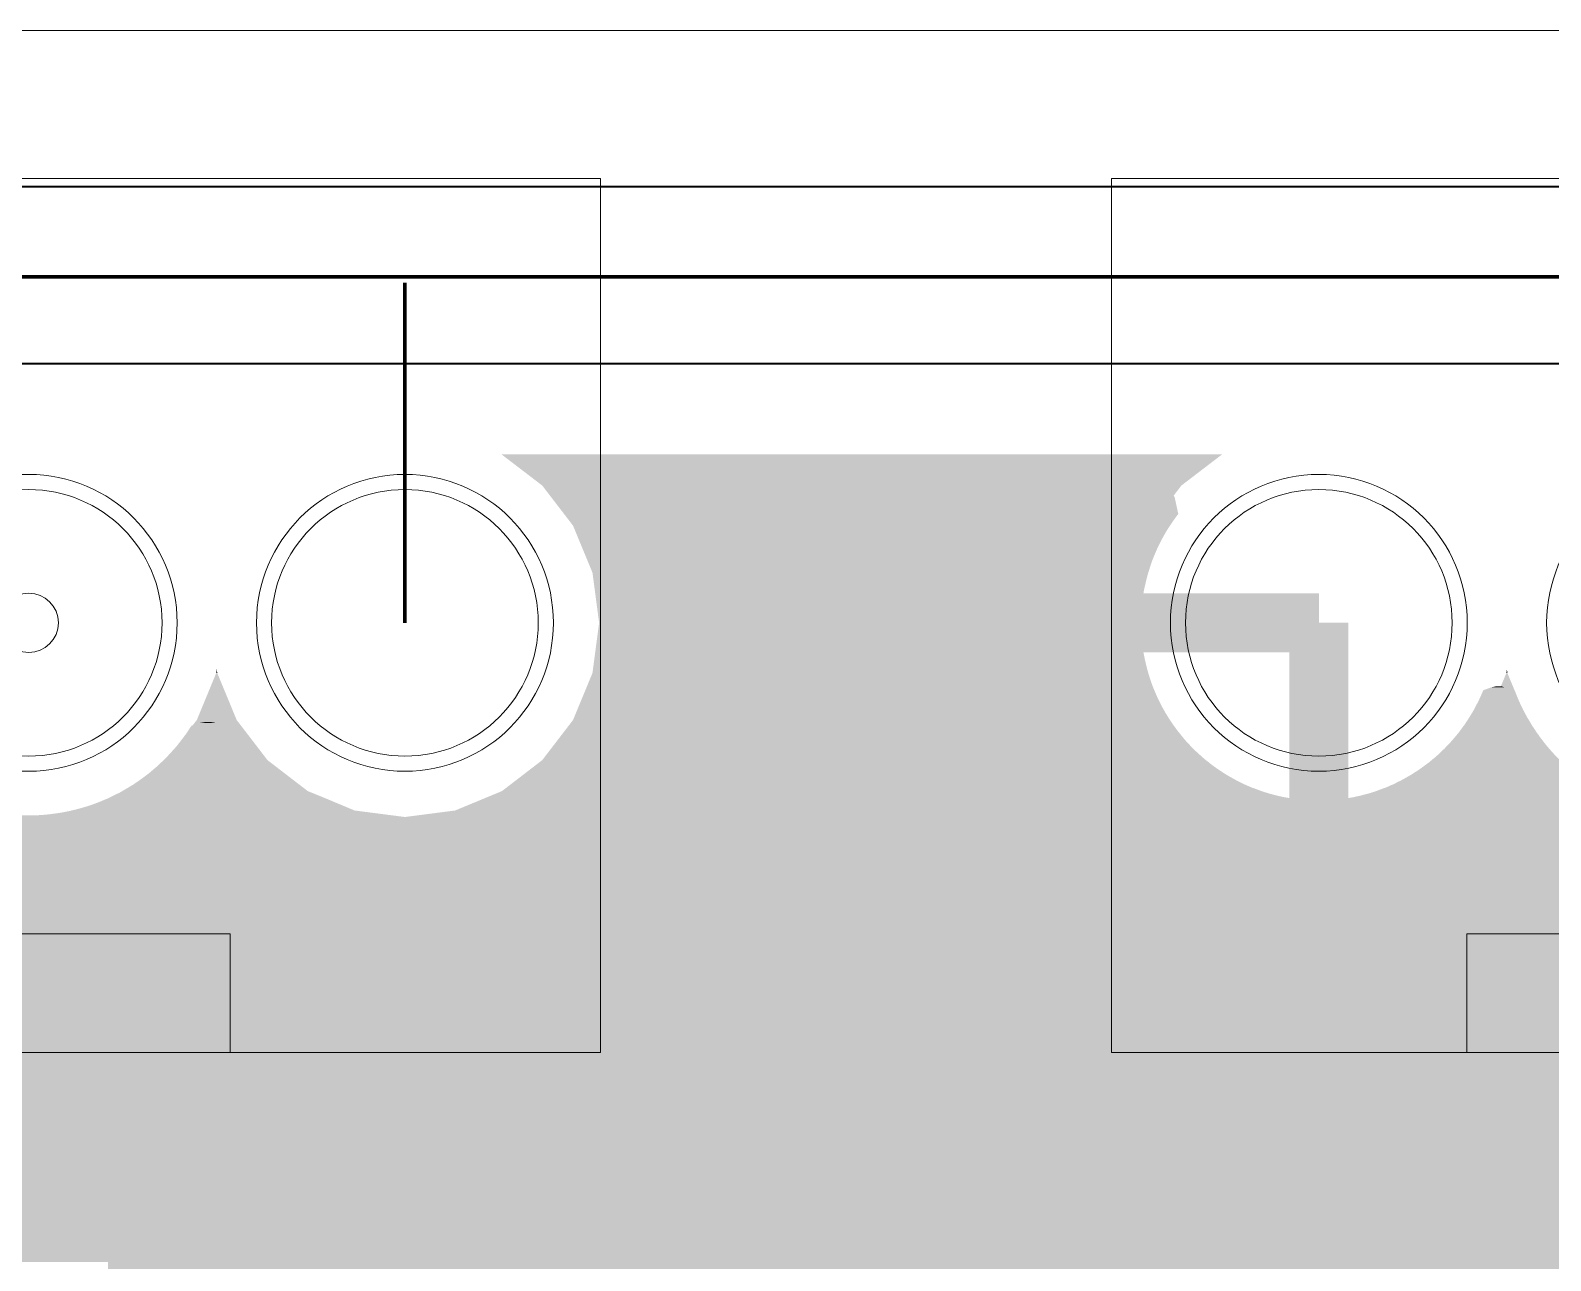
# Model space of a CAD drawing. Header units: millimetres. Extents: x 0 to 594, y 0 to 420.
# Drawn here: x 250.87 to 261.14, y 271.71 to 280.01 of the extents above; entities that cross this region are included whole.
import ezdxf

# ---------------------------------------------------------------- set-up
doc = ezdxf.new("R2010")
doc.units = ezdxf.units.MM
for name, pattern in [('K5LT32768', [0]), ('K5LT32771', [0]), ('K5LT32772', [0]), ('K5LT32773', [0]), ('K5LT32775', [0]), ('K5LT32780', [0]), ('K5LT32787', [0])]:
    doc.linetypes.add(name, pattern=pattern)

# ---------------------------------------------------------------- blocks, each defined once
blk = doc.blocks.new('U224')
at = {"color": 7, "linetype": 'K5LT32768', "lineweight": 18}
blk.add_circle((250.862, 276.015), 0.2, dxfattribs=at)
blk = doc.blocks.new('U270')
at = {"color": 7, "linetype": 'K5LT32768', "lineweight": 18}
blk.add_circle((259.572, 276.015), 0.9, dxfattribs=at)
blk = doc.blocks.new('U272')
at = {"color": 7, "linetype": 'K5LT32768', "lineweight": 18}
blk.add_circle((253.402, 276.015), 0.9, dxfattribs=at)
blk = doc.blocks.new('U274')
at = {"color": 7, "linetype": 'K5LT32768', "lineweight": 18}
blk.add_circle((250.862, 276.015), 0.9, dxfattribs=at)
blk = doc.blocks.new('U394')
at = {"color": 1, "linetype": 'K5LT32771', "lineweight": 18, "true_color": 0xff0000}
blk.add_circle((262.112, 276.015), 1.002, dxfattribs=at)
blk = doc.blocks.new('U395')
at = {"color": 1, "linetype": 'K5LT32771', "lineweight": 18, "true_color": 0xff0000}
blk.add_circle((259.572, 276.015), 1.002, dxfattribs=at)
blk = doc.blocks.new('U397')
at = {"color": 1, "linetype": 'K5LT32771', "lineweight": 18, "true_color": 0xff0000}
blk.add_circle((253.402, 276.015), 1.002, dxfattribs=at)
blk = doc.blocks.new('U399')
at = {"color": 1, "linetype": 'K5LT32771', "lineweight": 18, "true_color": 0xff0000}
blk.add_circle((250.862, 276.015), 1.002, dxfattribs=at)
blk = doc.blocks.new('U973')
at = {"color": 3, "linetype": 'K5LT32773', "lineweight": 18, "true_color": 0x00ff00}
blk.add_circle((259.572, 276.015), 0.9, dxfattribs=at)
blk = doc.blocks.new('U975')
at = {"color": 3, "linetype": 'K5LT32773', "lineweight": 18, "true_color": 0x00ff00}
blk.add_circle((253.402, 276.015), 0.9, dxfattribs=at)
blk = doc.blocks.new('U977')
at = {"color": 3, "linetype": 'K5LT32773', "lineweight": 18, "true_color": 0x00ff00}
blk.add_circle((250.862, 276.015), 0.9, dxfattribs=at)
blk = doc.blocks.new('U1367')
at = {"color": 1, "linetype": 'K5LT32771', "lineweight": 18, "true_color": 0xff0000}
blk.add_circle((262.112, 276.015), 1.002, dxfattribs=at)
blk = doc.blocks.new('U1368')
at = {"color": 1, "linetype": 'K5LT32771', "lineweight": 18, "true_color": 0xff0000}
blk.add_circle((259.572, 276.015), 1.002, dxfattribs=at)
blk = doc.blocks.new('U1370')
at = {"color": 1, "linetype": 'K5LT32771', "lineweight": 18, "true_color": 0xff0000}
blk.add_circle((253.402, 276.015), 1.002, dxfattribs=at)
blk = doc.blocks.new('U1372')
at = {"color": 1, "linetype": 'K5LT32771', "lineweight": 18, "true_color": 0xff0000}
blk.add_circle((250.862, 276.015), 1.002, dxfattribs=at)

msp = doc.modelspace()

# ---------------------------------------------------------------- hatches: boundary and pattern name
at = {"true_color": 0x00ff00}
for points in [[(254.057, 277.15), (254.051, 277.153), (258.922, 277.153), (258.916, 277.15)], [(254.051, 277.153), (254.051, 277.153), (258.922, 277.153)], [(254.329, 276.942), (254.057, 277.15), (258.916, 277.15), (258.644, 276.942)], [(254.057, 277.15), (254.057, 277.15), (258.916, 277.15), (258.916, 277.15)], [(254.537, 276.671), (254.329, 276.942), (258.644, 276.942), (258.436, 276.671)], [(254.329, 276.942), (254.329, 276.942), (258.644, 276.942), (258.644, 276.942)], [(254.668, 276.354), (254.537, 276.671), (258.436, 276.671), (258.305, 276.354)], [(254.713, 276.015), (254.668, 276.354), (258.305, 276.354), (258.26, 276.015)], [(254.668, 276.354), (254.668, 276.354), (258.305, 276.354), (258.305, 276.354)], [(254.668, 275.676), (254.713, 276.015), (258.26, 276.015), (258.305, 275.676)], [(254.713, 276.015), (254.713, 276.015), (258.26, 276.015), (258.26, 276.015)], [(251.997, 275.359), (252.128, 275.676), (252.135, 275.676), (252.266, 275.359)], [(252.128, 275.676), (252.132, 275.702), (252.135, 275.676)], [(252.128, 275.676), (252.128, 275.676), (252.135, 275.676), (252.135, 275.676)], [(254.537, 275.359), (254.668, 275.676), (258.305, 275.676), (258.436, 275.359)], [(254.668, 275.676), (254.668, 275.676), (258.305, 275.676), (258.305, 275.676)], [(260.707, 275.359), (260.838, 275.676), (260.845, 275.676), (260.976, 275.359)], [(260.838, 275.676), (260.842, 275.702), (260.845, 275.676)], [(260.838, 275.676), (260.838, 275.676), (260.845, 275.676), (260.845, 275.676)], [(251.789, 275.088), (251.997, 275.359), (252.266, 275.359), (252.474, 275.088)], [(254.329, 275.088), (254.537, 275.359), (258.436, 275.359), (258.644, 275.088)], [(260.499, 275.088), (260.707, 275.359), (260.976, 275.359), (261.184, 275.088)], [(251.517, 274.879), (251.789, 275.088), (252.474, 275.088), (252.746, 274.879)], [(251.789, 275.088), (251.789, 275.088), (252.474, 275.088), (252.474, 275.088)], [(254.057, 274.879), (254.329, 275.088), (258.644, 275.088), (258.916, 274.879)], [(254.329, 275.088), (254.329, 275.088), (258.644, 275.088), (258.644, 275.088)], [(260.357, 274.979), (260.499, 275.088), (261.184, 275.088), (261.326, 274.979)], [(260.499, 275.088), (260.499, 275.088), (261.184, 275.088), (261.184, 275.088)], [(260.227, 274.879), (260.357, 274.979), (261.326, 274.979), (261.326, 274.879)], [(251.397, 274.83), (251.517, 274.879), (252.746, 274.879), (252.866, 274.83)], [(251.517, 274.879), (251.517, 274.879), (252.746, 274.879), (252.746, 274.879)], [(253.741, 274.748), (254.057, 274.879), (258.916, 274.879), (259.232, 274.748)], [(254.057, 274.879), (254.057, 274.879), (258.916, 274.879), (258.916, 274.879)], [(259.911, 274.748), (260.227, 274.879), (261.326, 274.879), (261.326, 274.748)], [(251.397, 274.748), (251.397, 274.83), (252.866, 274.83), (253.062, 274.748)], [(251.397, 274.704), (251.397, 274.748), (253.062, 274.748), (253.402, 274.704)], [(253.402, 274.704), (253.741, 274.748), (259.232, 274.748), (259.572, 274.704)], [(253.741, 274.748), (253.741, 274.748), (259.232, 274.748), (259.232, 274.748)], [(259.572, 274.704), (259.911, 274.748), (261.326, 274.748), (261.326, 274.704)], [(251.397, 271.565), (251.397, 274.704), (261.326, 274.704), (261.326, 271.565)]]:
    msp.add_hatch(color=3, dxfattribs=at).paths.add_polyline_path(points)
for points in [[(254.802, 276.88), (254.802, 276.95), (258.53, 276.95), (258.59, 276.88)], [(254.802, 276.95), (254.802, 276.95), (258.53, 276.95)], [(254.802, 276.861), (254.802, 276.88), (258.59, 276.88), (258.599, 276.861)], [(254.802, 276.75), (254.802, 276.861), (258.599, 276.861), (258.623, 276.75)], [(254.802, 276.725), (254.802, 276.75), (258.623, 276.75), (258.604, 276.725)], [(254.802, 276.75), (254.802, 276.75), (258.623, 276.75), (258.623, 276.75)], [(254.802, 276.701), (254.802, 276.725), (258.604, 276.725), (258.587, 276.701)], [(254.802, 276.675), (254.802, 276.701), (258.587, 276.701), (258.57, 276.675)], [(254.802, 276.65), (254.802, 276.675), (258.57, 276.675), (258.553, 276.65)], [(254.802, 276.624), (254.802, 276.65), (258.553, 276.65), (258.537, 276.624)], [(254.802, 276.597), (254.802, 276.624), (258.537, 276.624), (258.522, 276.597)], [(254.802, 276.571), (254.802, 276.597), (258.522, 276.597), (258.508, 276.571)], [(254.802, 276.543), (254.802, 276.571), (258.508, 276.571), (258.494, 276.543)], [(254.802, 276.516), (254.802, 276.543), (258.494, 276.543), (258.481, 276.516)], [(254.802, 276.488), (254.802, 276.516), (258.481, 276.516), (258.469, 276.488)], [(254.802, 276.46), (254.802, 276.488), (258.469, 276.488), (258.457, 276.46)], [(254.802, 276.432), (254.802, 276.46), (258.457, 276.46), (258.446, 276.432)], [(254.802, 276.403), (254.802, 276.432), (258.446, 276.432), (258.436, 276.403)], [(254.802, 276.374), (254.802, 276.403), (258.436, 276.403), (258.427, 276.374)], [(254.802, 276.345), (254.802, 276.374), (258.427, 276.374), (258.418, 276.345)], [(254.802, 276.316), (254.802, 276.345), (258.418, 276.345), (258.41, 276.316)], [(254.802, 276.286), (254.802, 276.316), (258.41, 276.316), (258.403, 276.286)], [(254.802, 276.257), (254.802, 276.286), (258.403, 276.286), (258.396, 276.257)], [(254.802, 276.227), (254.802, 276.257), (258.396, 276.257), (258.39, 276.227)], [(254.802, 276.215), (254.802, 276.227), (258.39, 276.227), (258.388, 276.215)], [(254.802, 276.015), (254.802, 276.215), (259.572, 276.215), (259.572, 276.015)], [(254.802, 276.215), (254.802, 276.215), (258.388, 276.215), (259.572, 276.215)], [(254.8, 275.95), (254.801, 275.983), (259.772, 275.983), (259.772, 275.95)], [(254.801, 275.983), (254.802, 276.015), (259.772, 276.015), (259.772, 275.983)], [(254.802, 276.015), (254.802, 276.015), (259.572, 276.015), (259.772, 276.015)], [(254.792, 275.854), (254.796, 275.886), (259.772, 275.886), (259.772, 275.854)], [(254.796, 275.886), (254.798, 275.918), (259.772, 275.918), (259.772, 275.886)], [(254.798, 275.918), (254.8, 275.95), (259.772, 275.95), (259.772, 275.918)], [(254.778, 275.758), (254.781, 275.773), (258.396, 275.773), (258.4, 275.758)], [(254.781, 275.773), (254.783, 275.79), (258.393, 275.79), (258.396, 275.773)], [(254.783, 275.79), (254.786, 275.803), (258.39, 275.803), (258.393, 275.79)], [(254.786, 275.803), (254.787, 275.815), (258.388, 275.815), (258.39, 275.803)], [(254.787, 275.815), (254.788, 275.822), (259.772, 275.822), (259.772, 275.815)], [(254.788, 275.822), (254.792, 275.854), (259.772, 275.854), (259.772, 275.822)], [(259.372, 274.832), (259.372, 275.815), (259.772, 275.815), (259.772, 274.832)], [(254.757, 275.663), (254.762, 275.685), (258.418, 275.685), (258.424, 275.663)], [(254.762, 275.685), (254.765, 275.694), (258.415, 275.694), (258.418, 275.685)], [(254.765, 275.694), (254.769, 275.714), (258.41, 275.714), (258.415, 275.694)], [(254.769, 275.714), (254.772, 275.726), (258.407, 275.726), (258.41, 275.714)], [(254.772, 275.726), (254.775, 275.744), (258.403, 275.744), (258.407, 275.726)], [(254.775, 275.744), (254.778, 275.758), (258.4, 275.758), (258.403, 275.744)], [(254.719, 275.542), (254.729, 275.57), (258.457, 275.57), (258.469, 275.542)], [(254.729, 275.57), (254.738, 275.598), (258.446, 275.598), (258.457, 275.57)], [(254.729, 275.57), (254.729, 275.57), (258.457, 275.57), (258.457, 275.57)], [(254.738, 275.598), (254.739, 275.601), (258.445, 275.601), (258.446, 275.598)], [(254.739, 275.601), (254.747, 275.627), (258.436, 275.627), (258.445, 275.601)], [(254.747, 275.627), (254.748, 275.632), (258.434, 275.632), (258.436, 275.627)], [(254.748, 275.632), (254.755, 275.656), (258.427, 275.656), (258.434, 275.632)], [(254.755, 275.656), (254.757, 275.663), (258.424, 275.663), (258.427, 275.656)], [(260.682, 275.56), (260.737, 275.58), (260.825, 275.58), (260.885, 275.56)], [(260.737, 275.58), (260.769, 275.586), (260.805, 275.586), (260.825, 275.58)], [(260.769, 275.586), (260.772, 275.586), (260.804, 275.586), (260.805, 275.586)], [(260.772, 275.586), (260.793, 275.587), (260.804, 275.586)], [(254.687, 275.459), (254.695, 275.479), (258.498, 275.479), (258.508, 275.459)], [(254.695, 275.479), (254.698, 275.486), (258.494, 275.486), (258.498, 275.479)], [(254.698, 275.486), (254.707, 275.509), (258.483, 275.509), (258.494, 275.486)], [(254.707, 275.509), (254.709, 275.514), (258.481, 275.514), (258.483, 275.509)], [(254.709, 275.514), (254.719, 275.539), (258.47, 275.539), (258.481, 275.514)], [(254.719, 275.539), (254.719, 275.542), (258.469, 275.542), (258.47, 275.539)], [(260.635, 275.459), (260.649, 275.486), (260.924, 275.486), (260.936, 275.459)], [(260.649, 275.486), (260.65, 275.488), (260.923, 275.488), (260.924, 275.486)], [(260.65, 275.488), (260.662, 275.514), (260.912, 275.514), (260.923, 275.488)], [(260.662, 275.514), (260.664, 275.517), (260.911, 275.517), (260.912, 275.514)], [(260.664, 275.517), (260.674, 275.542), (260.901, 275.542), (260.911, 275.517)], [(260.674, 275.542), (260.677, 275.547), (260.899, 275.547), (260.901, 275.542)], [(260.677, 275.547), (260.681, 275.557), (260.895, 275.557), (260.899, 275.547)], [(260.681, 275.557), (260.682, 275.56), (260.885, 275.56), (260.895, 275.557)], [(254.636, 275.355), (254.64, 275.362), (258.565, 275.362), (258.57, 275.355)], [(254.64, 275.362), (254.649, 275.38), (258.553, 275.38), (258.565, 275.362)], [(254.649, 275.38), (254.655, 275.391), (258.547, 275.391), (258.553, 275.38)], [(254.655, 275.391), (254.662, 275.406), (258.537, 275.406), (258.547, 275.391)], [(254.662, 275.406), (254.669, 275.42), (258.53, 275.42), (258.537, 275.406)], [(254.669, 275.42), (254.675, 275.433), (258.522, 275.433), (258.53, 275.42)], [(254.675, 275.433), (254.682, 275.449), (258.513, 275.449), (258.522, 275.433)], [(254.682, 275.449), (254.687, 275.459), (258.508, 275.459), (258.513, 275.449)], [(260.574, 275.355), (260.586, 275.374), (260.98, 275.374), (260.992, 275.355)], [(260.586, 275.374), (260.59, 275.38), (260.977, 275.38), (260.98, 275.374)], [(260.59, 275.38), (260.603, 275.402), (260.965, 275.402), (260.977, 275.38)], [(260.603, 275.402), (260.606, 275.406), (260.963, 275.406), (260.965, 275.402)], [(260.606, 275.406), (260.62, 275.43), (260.95, 275.43), (260.963, 275.406)], [(260.62, 275.43), (260.621, 275.433), (260.949, 275.433), (260.95, 275.43)], [(260.621, 275.433), (260.635, 275.459), (260.936, 275.459), (260.949, 275.433)], [(260.635, 275.459), (260.635, 275.459), (260.936, 275.459), (260.936, 275.459)], [(251.913, 275.251), (251.925, 275.266), (252.219, 275.266), (252.229, 275.251)], [(251.925, 275.266), (251.933, 275.278), (252.211, 275.278), (252.219, 275.266)], [(251.933, 275.278), (251.943, 275.293), (252.202, 275.293), (252.211, 275.278)], [(251.943, 275.293), (251.951, 275.306), (252.195, 275.306), (252.202, 275.293)], [(251.951, 275.306), (251.958, 275.316), (252.189, 275.316), (252.195, 275.306)], [(251.958, 275.316), (251.96, 275.319), (252.181, 275.319), (252.189, 275.316)], [(251.96, 275.32), (251.981, 275.328), (252.164, 275.328), (252.18, 275.32)], [(251.96, 275.319), (251.96, 275.32), (252.18, 275.32), (252.181, 275.319)], [(251.981, 275.328), (252.009, 275.338), (252.125, 275.338), (252.164, 275.328)], [(252.009, 275.338), (252.045, 275.344), (252.104, 275.344), (252.125, 275.338)], [(252.045, 275.344), (252.059, 275.346), (252.104, 275.344)], [(254.578, 275.257), (254.592, 275.278), (258.625, 275.278), (258.642, 275.257)], [(254.592, 275.278), (254.593, 275.28), (258.623, 275.28), (258.625, 275.278)], [(254.593, 275.28), (254.608, 275.305), (258.604, 275.305), (258.623, 275.28)], [(254.608, 275.305), (254.609, 275.306), (258.604, 275.306), (258.604, 275.305)], [(254.609, 275.306), (254.622, 275.329), (258.587, 275.329), (258.604, 275.306)], [(254.622, 275.329), (254.625, 275.334), (258.584, 275.334), (258.587, 275.329)], [(254.625, 275.334), (254.636, 275.355), (258.57, 275.355), (258.584, 275.334)], [(260.502, 275.257), (260.51, 275.266), (261.049, 275.266), (261.056, 275.257)], [(260.51, 275.266), (260.521, 275.28), (261.039, 275.28), (261.049, 275.266)], [(260.521, 275.28), (260.53, 275.293), (261.031, 275.293), (261.039, 275.28)], [(260.53, 275.293), (260.539, 275.305), (261.023, 275.305), (261.031, 275.293)], [(260.539, 275.305), (260.549, 275.319), (261.013, 275.319), (261.023, 275.305)], [(260.549, 275.319), (260.557, 275.329), (261.007, 275.329), (261.013, 275.319)], [(260.557, 275.329), (260.568, 275.347), (260.997, 275.347), (261.007, 275.329)], [(260.568, 275.347), (260.574, 275.355), (260.992, 275.355), (260.997, 275.347)], [(251.828, 275.146), (251.846, 275.166), (252.289, 275.166), (252.304, 275.146)], [(251.846, 275.166), (251.851, 275.171), (252.284, 275.171), (252.289, 275.166)], [(251.851, 275.171), (251.867, 275.19), (252.27, 275.19), (252.284, 275.171)], [(251.867, 275.19), (251.872, 275.197), (252.265, 275.197), (252.27, 275.19)], [(251.872, 275.197), (251.887, 275.215), (252.253, 275.215), (252.265, 275.197)], [(251.887, 275.215), (251.893, 275.224), (252.247, 275.224), (252.253, 275.215)], [(251.893, 275.224), (251.906, 275.24), (252.235, 275.24), (252.247, 275.224)], [(251.906, 275.24), (251.913, 275.251), (252.229, 275.251), (252.235, 275.24)], [(254.499, 275.146), (254.515, 275.166), (258.723, 275.166), (258.744, 275.146)], [(254.515, 275.166), (254.519, 275.171), (258.718, 275.171), (258.723, 275.166)], [(254.519, 275.171), (254.531, 275.188), (258.702, 275.188), (258.718, 275.171)], [(254.531, 275.188), (254.538, 275.197), (258.693, 275.197), (258.702, 275.188)], [(254.538, 275.197), (254.547, 275.21), (258.681, 275.21), (258.693, 275.197)], [(254.547, 275.21), (254.557, 275.224), (258.669, 275.224), (258.681, 275.21)], [(254.557, 275.224), (254.563, 275.233), (258.661, 275.233), (258.669, 275.224)], [(254.563, 275.233), (254.575, 275.251), (258.647, 275.251), (258.661, 275.233)], [(254.575, 275.251), (254.578, 275.257), (258.642, 275.257), (258.647, 275.251)], [(260.398, 275.145), (260.42, 275.166), (261.127, 275.166), (261.145, 275.145)], [(260.42, 275.166), (260.441, 275.188), (261.108, 275.188), (261.127, 275.166)], [(260.42, 275.166), (260.42, 275.166), (261.127, 275.166), (261.127, 275.166)], [(260.441, 275.188), (260.443, 275.19), (261.107, 275.19), (261.108, 275.188)], [(260.443, 275.19), (260.462, 275.21), (261.09, 275.21), (261.107, 275.19)], [(260.462, 275.21), (260.466, 275.215), (261.087, 275.215), (261.09, 275.21)], [(260.466, 275.215), (260.482, 275.233), (261.073, 275.233), (261.087, 275.215)], [(260.482, 275.233), (260.488, 275.24), (261.067, 275.24), (261.073, 275.233)], [(260.488, 275.24), (260.502, 275.257), (261.056, 275.257), (261.067, 275.24)], [(251.735, 275.052), (251.756, 275.072), (252.367, 275.072), (252.386, 275.052)], [(251.756, 275.072), (251.758, 275.073), (252.365, 275.073), (252.367, 275.072)], [(251.758, 275.073), (251.781, 275.096), (252.346, 275.096), (252.365, 275.073)], [(251.781, 275.096), (251.803, 275.118), (252.326, 275.118), (252.345, 275.096)], [(251.781, 275.096), (251.781, 275.096), (252.345, 275.096), (252.346, 275.096)], [(251.803, 275.118), (251.805, 275.121), (252.325, 275.121), (252.326, 275.118)], [(251.805, 275.121), (251.825, 275.142), (252.307, 275.142), (252.325, 275.121)], [(251.825, 275.142), (251.828, 275.146), (252.304, 275.146), (252.307, 275.142)], [(254.414, 275.048), (254.431, 275.066), (258.837, 275.066), (258.861, 275.048)], [(254.431, 275.066), (254.436, 275.072), (258.83, 275.072), (258.837, 275.066)], [(254.436, 275.072), (254.448, 275.085), (258.813, 275.085), (258.83, 275.072)], [(254.448, 275.085), (254.458, 275.096), (258.8, 275.096), (258.813, 275.085)], [(254.458, 275.096), (254.465, 275.104), (258.79, 275.104), (258.8, 275.096)], [(254.465, 275.104), (254.479, 275.121), (258.772, 275.121), (258.79, 275.104)], [(254.479, 275.121), (254.482, 275.124), (258.767, 275.124), (258.772, 275.121)], [(254.482, 275.124), (254.499, 275.145), (258.745, 275.145), (258.767, 275.124)], [(254.499, 275.145), (254.499, 275.146), (258.744, 275.146), (258.745, 275.145)], [(260.287, 275.052), (260.306, 275.066), (261.223, 275.066), (261.239, 275.052)], [(260.306, 275.066), (260.316, 275.073), (261.215, 275.073), (261.223, 275.066)], [(260.316, 275.073), (260.33, 275.085), (261.203, 275.085), (261.215, 275.073)], [(260.33, 275.085), (260.343, 275.096), (261.192, 275.096), (261.203, 275.085)], [(260.343, 275.096), (260.353, 275.104), (261.184, 275.104), (261.192, 275.096)], [(260.353, 275.104), (260.369, 275.118), (261.17, 275.118), (261.184, 275.104)], [(260.369, 275.118), (260.376, 275.124), (261.164, 275.124), (261.17, 275.118)], [(260.376, 275.124), (260.395, 275.142), (261.148, 275.142), (261.164, 275.124)], [(260.395, 275.142), (260.398, 275.145), (261.145, 275.145), (261.148, 275.142)], [(251.59, 274.938), (251.61, 274.952), (252.49, 274.952), (252.507, 274.938)], [(251.61, 274.952), (251.62, 274.959), (252.483, 274.959), (252.49, 274.952)], [(251.62, 274.959), (251.636, 274.971), (252.469, 274.971), (252.483, 274.959)], [(251.636, 274.971), (251.649, 274.98), (252.458, 274.98), (252.469, 274.971)], [(251.649, 274.98), (251.662, 274.99), (252.448, 274.99), (252.458, 274.98)], [(251.662, 274.99), (251.677, 275.002), (252.435, 275.002), (252.448, 274.99)], [(251.677, 275.002), (251.686, 275.01), (252.427, 275.01), (252.435, 275.002)], [(251.686, 275.01), (251.704, 275.025), (252.412, 275.025), (252.427, 275.01)], [(251.704, 275.025), (251.711, 275.031), (252.406, 275.031), (252.412, 275.025)], [(251.711, 275.031), (251.731, 275.048), (252.389, 275.048), (252.406, 275.031)], [(251.731, 275.048), (251.735, 275.052), (252.386, 275.052), (252.389, 275.048)], [(254.296, 274.938), (254.312, 274.951), (259.016, 274.951), (259.043, 274.938)], [(254.312, 274.951), (254.321, 274.959), (259.002, 274.959), (259.016, 274.951)], [(254.321, 274.959), (254.328, 274.966), (258.989, 274.966), (259.002, 274.959)], [(254.328, 274.966), (254.345, 274.98), (258.964, 274.98), (258.989, 274.966)], [(254.345, 274.981), (254.362, 274.996), (258.937, 274.996), (258.963, 274.981)], [(254.345, 274.98), (254.345, 274.981), (258.963, 274.981), (258.964, 274.98)], [(254.362, 274.996), (254.369, 275.002), (258.928, 275.002), (258.937, 274.996)], [(254.369, 275.002), (254.379, 275.013), (258.911, 275.013), (258.928, 275.002)], [(254.379, 275.013), (254.392, 275.025), (258.893, 275.025), (258.911, 275.013)], [(254.392, 275.025), (254.397, 275.03), (258.886, 275.03), (258.893, 275.025)], [(254.397, 275.03), (254.414, 275.048), (258.861, 275.048), (258.886, 275.03)], [(254.414, 275.048), (254.414, 275.048), (258.861, 275.048), (258.861, 275.048)], [(260.1, 274.938), (260.127, 274.951), (261.364, 274.951), (261.384, 274.938)], [(260.127, 274.951), (260.129, 274.952), (261.363, 274.952), (261.364, 274.951)], [(260.129, 274.952), (260.154, 274.966), (261.344, 274.966), (261.363, 274.952)], [(260.154, 274.966), (260.163, 274.971), (261.337, 274.971), (261.344, 274.966)], [(260.163, 274.971), (260.18, 274.981), (261.324, 274.981), (261.337, 274.971)], [(260.18, 274.981), (260.196, 274.99), (261.312, 274.99), (261.324, 274.981)], [(260.196, 274.99), (260.206, 274.996), (261.304, 274.996), (261.312, 274.99)], [(260.206, 274.996), (260.227, 275.01), (261.287, 275.01), (261.304, 274.996)], [(260.227, 275.01), (260.232, 275.013), (261.283, 275.013), (261.287, 275.01)], [(260.232, 275.013), (260.257, 275.03), (261.263, 275.03), (261.283, 275.013)], [(260.257, 275.03), (260.258, 275.031), (261.262, 275.031), (261.263, 275.03)], [(260.258, 275.031), (260.282, 275.048), (261.243, 275.048), (261.262, 275.031)], [(260.282, 275.048), (260.287, 275.052), (261.239, 275.052), (261.243, 275.048)], [(251.422, 274.842), (251.446, 274.854), (252.62, 274.854), (252.637, 274.842)], [(251.446, 274.854), (251.458, 274.86), (252.61, 274.86), (252.62, 274.854)], [(251.458, 274.86), (251.475, 274.868), (252.598, 274.868), (252.61, 274.86)], [(251.475, 274.868), (251.493, 274.878), (252.584, 274.878), (252.598, 274.868)], [(251.493, 274.878), (251.502, 274.884), (252.577, 274.884), (252.584, 274.878)], [(251.502, 274.884), (251.526, 274.898), (252.558, 274.898), (252.577, 274.884)], [(251.526, 274.898), (251.53, 274.9), (252.555, 274.9), (252.558, 274.898)], [(251.53, 274.9), (251.557, 274.917), (252.533, 274.917), (252.555, 274.9)], [(251.557, 274.917), (251.559, 274.917), (252.532, 274.917), (252.533, 274.917)], [(251.559, 274.917), (251.584, 274.934), (252.512, 274.934), (252.532, 274.917)], [(251.584, 274.934), (251.59, 274.938), (252.507, 274.938), (252.512, 274.934)], [(254.172, 274.846), (254.183, 274.853), (259.271, 274.853), (259.3, 274.846)], [(254.183, 274.853), (254.193, 274.86), (259.246, 274.86), (259.271, 274.853)], [(254.193, 274.86), (254.195, 274.861), (259.242, 274.861), (259.246, 274.86)], [(254.195, 274.861), (254.207, 274.87), (259.212, 274.87), (259.242, 274.861)], [(254.207, 274.87), (254.219, 274.878), (259.186, 274.878), (259.212, 274.87)], [(254.219, 274.878), (254.221, 274.879), (259.184, 274.879), (259.186, 274.878)], [(254.221, 274.879), (254.234, 274.89), (259.155, 274.89), (259.184, 274.879)], [(254.234, 274.89), (254.245, 274.898), (259.134, 274.898), (259.155, 274.89)], [(254.245, 274.898), (254.249, 274.9), (259.126, 274.9), (259.134, 274.898)], [(254.249, 274.9), (254.264, 274.912), (259.098, 274.912), (259.126, 274.9)], [(254.264, 274.912), (254.271, 274.917), (259.086, 274.917), (259.098, 274.912)], [(254.271, 274.917), (254.28, 274.924), (259.071, 274.924), (259.086, 274.917)], [(254.28, 274.924), (254.296, 274.938), (259.043, 274.938), (259.071, 274.924)], [(254.296, 274.938), (254.296, 274.938), (259.043, 274.938), (259.043, 274.938)], [(259.843, 274.846), (259.872, 274.853), (261.528, 274.853), (261.543, 274.846)], [(259.872, 274.853), (259.874, 274.854), (261.527, 274.854), (261.528, 274.853)], [(259.874, 274.854), (259.902, 274.861), (261.513, 274.861), (261.527, 274.854)], [(259.902, 274.861), (259.926, 274.868), (261.499, 274.868), (261.513, 274.861)], [(259.926, 274.868), (259.931, 274.87), (261.496, 274.87), (261.499, 274.868)], [(259.931, 274.87), (259.96, 274.879), (261.479, 274.879), (261.496, 274.87)], [(259.96, 274.879), (259.972, 274.884), (261.471, 274.884), (261.479, 274.879)], [(259.972, 274.884), (259.988, 274.89), (261.461, 274.89), (261.471, 274.884)], [(259.988, 274.89), (260.015, 274.9), (261.443, 274.9), (261.461, 274.89)], [(260.015, 274.9), (260.017, 274.9), (261.442, 274.9), (261.443, 274.9)], [(260.017, 274.9), (260.045, 274.912), (261.423, 274.912), (261.442, 274.9)], [(260.045, 274.912), (260.055, 274.917), (261.416, 274.917), (261.423, 274.912)], [(260.055, 274.917), (260.073, 274.924), (261.404, 274.924), (261.416, 274.917)], [(260.073, 274.924), (260.093, 274.934), (261.389, 274.934), (261.404, 274.924)], [(260.093, 274.934), (260.1, 274.938), (261.384, 274.938), (261.389, 274.934)], [(251.115, 274.74), (251.147, 274.746), (252.809, 274.746), (252.824, 274.74)], [(251.147, 274.746), (251.151, 274.748), (252.807, 274.748), (252.809, 274.746)], [(251.151, 274.748), (251.178, 274.754), (252.794, 274.754), (252.807, 274.748)], [(251.178, 274.754), (251.207, 274.762), (252.778, 274.762), (252.794, 274.754)], [(251.207, 274.762), (251.208, 274.762), (252.777, 274.762), (252.778, 274.762)], [(251.208, 274.762), (251.239, 274.771), (252.759, 274.771), (252.777, 274.762)], [(251.239, 274.771), (251.256, 274.776), (252.749, 274.776), (252.759, 274.771)], [(251.256, 274.776), (251.269, 274.78), (252.741, 274.78), (252.749, 274.776)], [(251.269, 274.78), (251.3, 274.791), (252.722, 274.791), (252.741, 274.78)], [(251.3, 274.791), (251.302, 274.792), (252.72, 274.792), (252.722, 274.791)], [(251.302, 274.792), (251.33, 274.802), (252.703, 274.802), (252.72, 274.792)], [(251.33, 274.802), (251.344, 274.808), (252.692, 274.808), (252.703, 274.802)], [(251.344, 274.808), (251.359, 274.814), (252.682, 274.814), (252.692, 274.808)], [(251.359, 274.814), (251.384, 274.825), (252.665, 274.825), (252.682, 274.814)], [(251.384, 274.825), (251.389, 274.826), (252.662, 274.826), (252.665, 274.825)], [(251.389, 274.826), (251.418, 274.84), (252.641, 274.84), (252.662, 274.826)], [(251.418, 274.84), (251.422, 274.842), (252.637, 274.842), (252.641, 274.84)], [(253.98, 274.74), (253.994, 274.746), (261.827, 274.746), (261.858, 274.74)], [(253.994, 274.746), (253.997, 274.748), (261.822, 274.748), (261.827, 274.746)], [(253.997, 274.748), (254.01, 274.754), (261.796, 274.754), (261.822, 274.748)], [(254.01, 274.754), (254.026, 274.762), (261.766, 274.762), (261.796, 274.754)], [(254.026, 274.762), (254.044, 274.771), (261.734, 274.771), (261.765, 274.762)], [(254.026, 274.762), (254.026, 274.762), (261.765, 274.762), (261.766, 274.762)], [(254.044, 274.771), (254.055, 274.776), (261.717, 274.776), (261.734, 274.771)], [(254.055, 274.776), (254.062, 274.78), (261.704, 274.78), (261.717, 274.776)], [(254.062, 274.78), (254.081, 274.791), (261.674, 274.791), (261.704, 274.78)], [(254.081, 274.791), (254.083, 274.792), (261.671, 274.792), (261.674, 274.791)], [(254.083, 274.792), (254.101, 274.802), (261.644, 274.802), (261.671, 274.792)], [(254.101, 274.802), (254.111, 274.808), (261.629, 274.808), (261.644, 274.802)], [(254.111, 274.808), (254.121, 274.814), (261.614, 274.814), (261.629, 274.808)], [(254.121, 274.814), (254.139, 274.825), (261.589, 274.825), (261.614, 274.814)], [(254.139, 274.825), (254.142, 274.826), (261.585, 274.826), (261.589, 274.825)], [(254.142, 274.826), (254.15, 274.832), (261.573, 274.832), (261.585, 274.826)], [(254.15, 274.832), (254.153, 274.834), (259.36, 274.834), (259.372, 274.832)], [(254.153, 274.834), (254.162, 274.839), (259.33, 274.839), (259.36, 274.834)], [(254.162, 274.839), (254.166, 274.842), (259.319, 274.842), (259.33, 274.839)], [(254.166, 274.842), (254.172, 274.846), (259.3, 274.846), (259.319, 274.842)], [(259.772, 274.832), (259.783, 274.834), (261.569, 274.834), (261.573, 274.832)], [(259.783, 274.834), (259.813, 274.839), (261.556, 274.839), (261.569, 274.834)], [(259.813, 274.839), (259.814, 274.84), (261.556, 274.84), (261.556, 274.839)], [(259.814, 274.84), (259.843, 274.846), (261.543, 274.846), (261.556, 274.84)], [(242.409, 274.639), (242.441, 274.645), (253.113, 274.645), (253.144, 274.639)], [(242.441, 274.645), (242.472, 274.652), (253.081, 274.652), (253.113, 274.645)], [(242.472, 274.652), (242.504, 274.66), (253.05, 274.66), (253.081, 274.652)], [(242.504, 274.66), (242.535, 274.668), (253.018, 274.668), (253.05, 274.66)], [(242.535, 274.668), (242.566, 274.678), (252.987, 274.678), (253.018, 274.668)], [(242.566, 274.678), (242.597, 274.687), (252.957, 274.687), (252.987, 274.678)], [(242.597, 274.687), (242.627, 274.698), (252.926, 274.698), (252.957, 274.687)], [(242.627, 274.698), (242.657, 274.709), (252.896, 274.709), (252.926, 274.698)], [(242.657, 274.709), (242.671, 274.715), (252.882, 274.715), (252.896, 274.709)], [(250.862, 274.715), (250.894, 274.715), (252.881, 274.715), (252.882, 274.715)], [(250.894, 274.715), (250.925, 274.716), (252.878, 274.716), (252.881, 274.715)], [(250.925, 274.716), (250.957, 274.718), (252.874, 274.718), (252.878, 274.716)], [(250.957, 274.718), (250.989, 274.721), (252.867, 274.721), (252.874, 274.718)], [(250.989, 274.721), (250.992, 274.721), (252.866, 274.721), (252.867, 274.721)], [(250.992, 274.721), (251.021, 274.725), (252.858, 274.725), (252.866, 274.721)], [(251.021, 274.725), (251.052, 274.729), (252.848, 274.729), (252.858, 274.725)], [(251.052, 274.729), (251.084, 274.734), (252.836, 274.734), (252.848, 274.729)], [(251.084, 274.734), (251.115, 274.74), (252.824, 274.74), (252.836, 274.734)], [(251.084, 274.734), (251.084, 274.734), (252.836, 274.734), (252.836, 274.734)], [(253.659, 274.639), (253.691, 274.645), (264.363, 274.645), (264.394, 274.639)], [(253.691, 274.645), (253.722, 274.652), (264.331, 274.652), (264.363, 274.645)], [(253.722, 274.652), (253.754, 274.66), (264.3, 274.66), (264.331, 274.652)], [(253.754, 274.66), (253.785, 274.668), (264.268, 274.668), (264.3, 274.66)], [(253.785, 274.668), (253.816, 274.678), (264.238, 274.678), (264.268, 274.668)], [(253.816, 274.678), (253.847, 274.687), (264.207, 274.687), (264.238, 274.678)], [(253.847, 274.687), (253.877, 274.698), (264.176, 274.698), (264.207, 274.687)], [(253.877, 274.698), (253.907, 274.709), (264.146, 274.709), (264.176, 274.698)], [(253.907, 274.709), (253.921, 274.715), (264.132, 274.715), (264.146, 274.709)], [(253.921, 274.715), (253.922, 274.715), (262.08, 274.715), (262.112, 274.715)], [(253.922, 274.715), (253.925, 274.716), (262.048, 274.716), (262.08, 274.715)], [(253.925, 274.716), (253.93, 274.718), (262.016, 274.718), (262.048, 274.716)], [(253.93, 274.718), (253.937, 274.721), (261.984, 274.721), (262.016, 274.718)], [(253.937, 274.721), (253.945, 274.725), (261.953, 274.725), (261.982, 274.721)], [(253.937, 274.721), (253.937, 274.721), (261.982, 274.721), (261.984, 274.721)], [(253.945, 274.725), (253.955, 274.729), (261.921, 274.729), (261.953, 274.725)], [(253.955, 274.729), (253.967, 274.734), (261.889, 274.734), (261.921, 274.729)], [(253.967, 274.734), (253.98, 274.74), (261.858, 274.74), (261.889, 274.734)], [(253.967, 274.734), (253.967, 274.734), (261.889, 274.734), (261.889, 274.734)], [(198.192, 274.498), (198.198, 274.563), (285.584, 274.563), (285.649, 274.498)], [(198.198, 274.563), (198.202, 274.615), (285.532, 274.615), (285.584, 274.563)], [(242.152, 274.615), (242.184, 274.615), (253.369, 274.615), (253.402, 274.615)], [(242.184, 274.615), (242.216, 274.616), (253.337, 274.616), (253.369, 274.615)], [(242.216, 274.616), (242.249, 274.618), (253.305, 274.618), (253.337, 274.616)], [(242.249, 274.618), (242.281, 274.621), (253.272, 274.621), (253.305, 274.618)], [(242.281, 274.621), (242.313, 274.624), (253.24, 274.624), (253.272, 274.621)], [(242.313, 274.624), (242.345, 274.628), (253.208, 274.628), (253.24, 274.624)], [(242.345, 274.628), (242.377, 274.633), (253.176, 274.633), (253.208, 274.628)], [(242.377, 274.633), (242.409, 274.639), (253.144, 274.639), (253.176, 274.633)], [(253.402, 274.615), (253.434, 274.615), (264.619, 274.615), (264.652, 274.615)], [(253.434, 274.615), (253.466, 274.616), (264.587, 274.616), (264.619, 274.615)], [(253.466, 274.616), (253.499, 274.618), (264.555, 274.618), (264.587, 274.616)], [(253.499, 274.618), (253.531, 274.621), (264.522, 274.621), (264.555, 274.618)], [(253.531, 274.621), (253.563, 274.624), (264.49, 274.624), (264.522, 274.621)], [(253.563, 274.624), (253.595, 274.628), (264.458, 274.628), (264.49, 274.624)], [(253.595, 274.628), (253.627, 274.633), (264.426, 274.633), (264.458, 274.628)], [(253.627, 274.633), (253.659, 274.639), (264.394, 274.639), (264.426, 274.633)], [(198.185, 274.434), (198.192, 274.498), (285.649, 274.498), (285.713, 274.434)], [(198.17, 274.305), (198.178, 274.369), (285.777, 274.369), (285.841, 274.305)], [(198.178, 274.369), (198.181, 274.4), (285.747, 274.4), (285.777, 274.369)], [(198.181, 274.4), (198.185, 274.434), (285.713, 274.434), (285.747, 274.4)], [(198.151, 274.177), (198.161, 274.241), (285.905, 274.241), (285.969, 274.177)], [(198.161, 274.241), (198.17, 274.305), (285.841, 274.305), (285.905, 274.241)], [(198.141, 274.115), (198.151, 274.177), (285.969, 274.177), (286.032, 274.115)], [(206.883, 274.115), (206.862, 274.115), (286.032, 274.115), (286.032, 274.115)], [(206.904, 274.114), (206.883, 274.115), (286.032, 274.115), (286.033, 274.114)], [(206.926, 274.112), (206.904, 274.114), (286.033, 274.114), (286.035, 274.112)], [(206.947, 274.109), (206.926, 274.112), (286.035, 274.112), (286.038, 274.109)], [(206.968, 274.106), (206.947, 274.109), (286.038, 274.109), (286.041, 274.106)], [(206.989, 274.101), (206.968, 274.106), (286.041, 274.106), (286.045, 274.101)], [(207.01, 274.096), (206.989, 274.101), (286.045, 274.101), (286.05, 274.096)], [(207.031, 274.091), (207.01, 274.096), (286.05, 274.096), (286.056, 274.091)], [(207.051, 274.084), (207.031, 274.091), (286.056, 274.091), (286.062, 274.084)], [(207.071, 274.077), (207.051, 274.084), (286.062, 274.084), (286.069, 274.077)], [(207.091, 274.069), (207.071, 274.077), (286.069, 274.077), (286.077, 274.069)], [(207.111, 274.061), (207.091, 274.069), (286.077, 274.069), (286.086, 274.061)], [(207.13, 274.052), (207.111, 274.061), (286.086, 274.061), (286.095, 274.052)], [(207.149, 274.042), (207.13, 274.052), (286.095, 274.052), (286.105, 274.042)], [(207.168, 274.031), (207.149, 274.042), (286.105, 274.042), (286.116, 274.031)], [(207.186, 274.02), (207.168, 274.031), (286.116, 274.031), (286.127, 274.02)], [(207.204, 274.008), (207.186, 274.02), (286.127, 274.02), (286.139, 274.008)], [(207.221, 273.995), (207.204, 274.008), (286.139, 274.008), (286.151, 273.995)], [(207.238, 273.982), (207.221, 273.995), (286.151, 273.995), (286.164, 273.982)], [(207.255, 273.968), (207.238, 273.982), (286.164, 273.982), (286.178, 273.968)], [(207.271, 273.954), (207.255, 273.968), (286.178, 273.968), (286.192, 273.954)], [(207.286, 273.939), (207.271, 273.954), (286.192, 273.954), (286.207, 273.939)], [(207.301, 273.924), (207.286, 273.939), (286.207, 273.939), (286.223, 273.924)], [(207.315, 273.908), (207.301, 273.924), (286.223, 273.924), (286.239, 273.908)], [(207.329, 273.891), (207.315, 273.908), (286.239, 273.908), (286.255, 273.891)], [(207.342, 273.875), (207.329, 273.891), (286.255, 273.891), (286.272, 273.875)], [(207.355, 273.857), (207.342, 273.875), (286.272, 273.875), (286.289, 273.857)], [(207.366, 273.839), (207.355, 273.857), (286.289, 273.857), (286.307, 273.839)], [(207.378, 273.821), (207.366, 273.839), (286.307, 273.839), (286.325, 273.821)], [(207.388, 273.803), (207.378, 273.821), (286.325, 273.821), (286.344, 273.803)], [(207.398, 273.784), (207.388, 273.803), (286.344, 273.803), (286.363, 273.784)], [(207.407, 273.765), (207.398, 273.784), (286.363, 273.784), (286.381, 273.765)], [(212.885, 273.765), (212.862, 273.765), (286.381, 273.765), (286.382, 273.765)], [(212.909, 273.764), (212.885, 273.765), (286.382, 273.765), (286.383, 273.764)], [(212.932, 273.762), (212.909, 273.764), (286.383, 273.764), (286.385, 273.762)], [(212.956, 273.759), (212.932, 273.762), (286.385, 273.762), (286.387, 273.759)], [(212.979, 273.756), (212.956, 273.759), (286.387, 273.759), (286.391, 273.756)], [(213.002, 273.752), (212.979, 273.756), (286.391, 273.756), (286.395, 273.752)], [(213.025, 273.747), (213.002, 273.752), (286.395, 273.752), (286.4, 273.747)], [(213.048, 273.741), (213.025, 273.747), (286.4, 273.747), (286.405, 273.741)], [(213.071, 273.735), (213.048, 273.741), (286.405, 273.741), (286.411, 273.735)], [(213.093, 273.728), (213.071, 273.735), (286.411, 273.735), (286.418, 273.728)], [(213.116, 273.721), (213.093, 273.728), (286.418, 273.728), (286.426, 273.721)], [(213.138, 273.712), (213.116, 273.721), (286.426, 273.721), (286.434, 273.712)], [(213.16, 273.703), (213.138, 273.712), (286.434, 273.712), (286.443, 273.703)], [(213.181, 273.694), (213.16, 273.703), (286.443, 273.703), (286.453, 273.694)], [(213.202, 273.683), (213.181, 273.694), (286.453, 273.694), (286.463, 273.683)], [(213.223, 273.672), (213.202, 273.683), (286.463, 273.683), (286.474, 273.672)], [(213.243, 273.661), (213.223, 273.672), (286.474, 273.672), (286.486, 273.661)], [(213.264, 273.648), (213.243, 273.661), (286.486, 273.661), (286.498, 273.648)], [(213.283, 273.635), (213.264, 273.648), (286.498, 273.648), (286.511, 273.635)], [(213.303, 273.622), (213.283, 273.635), (286.511, 273.635), (286.525, 273.622)], [(213.321, 273.608), (213.303, 273.622), (286.525, 273.622), (286.539, 273.608)], [(213.34, 273.593), (213.321, 273.608), (286.539, 273.608), (286.554, 273.593)], [(213.358, 273.578), (213.34, 273.593), (286.554, 273.593), (286.569, 273.578)], [(213.375, 273.562), (213.358, 273.578), (286.569, 273.578), (286.585, 273.562)], [(213.392, 273.545), (213.375, 273.562), (286.585, 273.562), (286.601, 273.545)], [(213.408, 273.528), (213.392, 273.545), (286.601, 273.545), (286.618, 273.528)], [(213.424, 273.511), (213.408, 273.528), (286.618, 273.528), (286.636, 273.511)], [(213.44, 273.493), (213.424, 273.511), (286.636, 273.511), (286.653, 273.493)], [(213.454, 273.475), (213.44, 273.493), (286.653, 273.493), (286.672, 273.475)], [(213.468, 273.456), (213.454, 273.475), (286.672, 273.475), (286.691, 273.456)], [(213.482, 273.437), (213.468, 273.456), (286.691, 273.456), (286.71, 273.437)], [(213.495, 273.417), (213.482, 273.437), (286.71, 273.437), (286.73, 273.417)], [(213.507, 273.397), (213.495, 273.417), (286.73, 273.417), (286.75, 273.397)], [(213.519, 273.376), (213.507, 273.397), (286.75, 273.397), (286.77, 273.376)], [(213.53, 273.355), (213.519, 273.376), (286.77, 273.376), (286.791, 273.355)], [(213.54, 273.334), (213.53, 273.355), (286.791, 273.355), (286.812, 273.334)], [(213.55, 273.313), (213.54, 273.334), (286.812, 273.334), (286.834, 273.313)], [(213.559, 273.291), (213.55, 273.313), (286.834, 273.313), (286.855, 273.291)], [(213.567, 273.269), (213.559, 273.291), (286.855, 273.291), (286.877, 273.269)], [(213.569, 273.265), (213.567, 273.269), (286.877, 273.269), (286.881, 273.265)], [(222.385, 273.265), (222.362, 273.265), (286.881, 273.265), (286.882, 273.265)], [(222.409, 273.264), (222.385, 273.265), (286.882, 273.265), (286.883, 273.264)], [(222.432, 273.262), (222.409, 273.264), (286.883, 273.264), (286.885, 273.262)], [(222.456, 273.259), (222.432, 273.262), (286.885, 273.262), (286.887, 273.259)], [(222.479, 273.256), (222.456, 273.259), (286.887, 273.259), (286.891, 273.256)], [(222.502, 273.252), (222.479, 273.256), (286.891, 273.256), (286.895, 273.252)], [(222.525, 273.247), (222.502, 273.252), (286.895, 273.252), (286.9, 273.247)], [(222.548, 273.241), (222.525, 273.247), (286.9, 273.247), (286.905, 273.241)], [(222.571, 273.235), (222.548, 273.241), (286.905, 273.241), (286.911, 273.235)], [(222.593, 273.228), (222.571, 273.235), (286.911, 273.235), (286.918, 273.228)], [(222.616, 273.221), (222.593, 273.228), (286.918, 273.228), (286.926, 273.221)], [(222.638, 273.212), (222.616, 273.221), (286.926, 273.221), (286.934, 273.212)], [(222.66, 273.203), (222.638, 273.212), (286.934, 273.212), (286.943, 273.203)], [(222.681, 273.194), (222.66, 273.203), (286.943, 273.203), (286.953, 273.194)], [(222.702, 273.183), (222.681, 273.194), (286.953, 273.194), (286.963, 273.183)], [(222.723, 273.172), (222.702, 273.183), (286.963, 273.183), (286.974, 273.172)], [(222.743, 273.161), (222.723, 273.172), (286.974, 273.172), (286.986, 273.161)], [(222.764, 273.148), (222.743, 273.161), (286.986, 273.161), (286.998, 273.148)], [(222.783, 273.135), (222.764, 273.148), (286.998, 273.148), (287.011, 273.135)], [(222.803, 273.122), (222.783, 273.135), (287.011, 273.135), (287.025, 273.122)], [(222.821, 273.108), (222.803, 273.122), (287.025, 273.122), (287.039, 273.108)], [(222.84, 273.093), (222.821, 273.108), (287.039, 273.108), (287.054, 273.093)], [(222.858, 273.078), (222.84, 273.093), (287.054, 273.093), (287.069, 273.078)], [(222.875, 273.062), (222.858, 273.078), (287.069, 273.078), (287.085, 273.062)], [(222.892, 273.045), (222.875, 273.062), (287.085, 273.062), (287.101, 273.045)], [(222.908, 273.028), (222.892, 273.045), (287.101, 273.045), (287.118, 273.028)], [(222.924, 273.011), (222.908, 273.028), (287.118, 273.028), (287.136, 273.011)], [(222.94, 272.993), (222.924, 273.011), (287.136, 273.011), (287.153, 272.993)], [(222.954, 272.975), (222.94, 272.993), (287.153, 272.993), (287.172, 272.975)], [(222.968, 272.956), (222.954, 272.975), (287.172, 272.975), (287.191, 272.956)], [(222.982, 272.937), (222.968, 272.956), (287.191, 272.956), (287.21, 272.937)], [(222.995, 272.917), (222.982, 272.937), (287.21, 272.937), (287.23, 272.917)], [(223.007, 272.897), (222.995, 272.917), (287.23, 272.917), (287.25, 272.897)], [(223.019, 272.876), (223.007, 272.897), (287.25, 272.897), (287.27, 272.876)], [(223.03, 272.855), (223.019, 272.876), (287.27, 272.876), (287.291, 272.855)], [(223.04, 272.834), (223.03, 272.855), (287.291, 272.855), (287.312, 272.834)], [(223.05, 272.813), (223.04, 272.834), (287.312, 272.834), (287.334, 272.813)], [(223.059, 272.791), (223.05, 272.813), (287.334, 272.813), (287.355, 272.791)], [(223.067, 272.769), (223.059, 272.791), (287.355, 272.791), (287.377, 272.769)], [(223.075, 272.747), (223.067, 272.769), (287.377, 272.769), (287.4, 272.747)], [(223.082, 272.724), (223.075, 272.747), (287.4, 272.747), (287.422, 272.724)], [(223.088, 272.701), (223.082, 272.724), (287.422, 272.724), (287.445, 272.701)], [(223.094, 272.679), (223.088, 272.701), (287.445, 272.701), (287.468, 272.679)], [(223.098, 272.656), (223.094, 272.679), (287.468, 272.679), (287.491, 272.656)], [(223.102, 272.632), (223.098, 272.656), (287.491, 272.656), (287.514, 272.632)], [(223.106, 272.609), (223.102, 272.632), (287.514, 272.632), (287.538, 272.609)], [(223.108, 272.586), (223.106, 272.609), (287.538, 272.609), (287.561, 272.586)], [(223.11, 272.562), (223.108, 272.586), (287.561, 272.586), (287.584, 272.562)], [(223.111, 272.539), (223.11, 272.562), (287.584, 272.562), (287.608, 272.539)], [(223.11, 272.468), (223.111, 272.491), (287.655, 272.491), (287.679, 272.468)], [(223.112, 272.515), (223.111, 272.539), (287.608, 272.539), (287.632, 272.515)], [(223.111, 272.491), (223.112, 272.515), (287.632, 272.515), (287.655, 272.491)], [(223.098, 272.374), (223.102, 272.398), (287.749, 272.398), (287.772, 272.374)], [(223.102, 272.398), (223.106, 272.421), (287.726, 272.421), (287.749, 272.398)], [(223.106, 272.421), (223.108, 272.444), (287.702, 272.444), (287.726, 272.421)], [(223.108, 272.444), (223.11, 272.468), (287.679, 272.468), (287.702, 272.444)], [(223.07, 272.268), (223.075, 272.283), (287.866, 272.283), (287.884, 272.268)], [(223.075, 272.283), (223.077, 272.289), (287.86, 272.289), (287.866, 272.283)], [(223.077, 272.289), (223.082, 272.306), (287.842, 272.306), (287.86, 272.289)], [(223.082, 272.306), (223.083, 272.311), (287.836, 272.311), (287.842, 272.306)], [(223.083, 272.311), (223.088, 272.328), (287.818, 272.328), (287.836, 272.311)], [(223.088, 272.328), (223.089, 272.334), (287.813, 272.334), (287.818, 272.328)], [(223.089, 272.334), (223.094, 272.351), (287.795, 272.351), (287.813, 272.334)], [(223.094, 272.351), (223.098, 272.374), (287.772, 272.374), (287.795, 272.351)], [(223.03, 272.174), (223.036, 272.187), (287.985, 272.187), (288.003, 272.174)], [(223.036, 272.187), (223.04, 272.196), (287.974, 272.196), (287.985, 272.187)], [(223.04, 272.196), (223.045, 272.206), (287.959, 272.206), (287.974, 272.196)], [(223.045, 272.206), (223.05, 272.217), (287.945, 272.217), (287.959, 272.206)], [(223.05, 272.217), (223.054, 272.226), (287.933, 272.226), (287.945, 272.217)], [(223.054, 272.226), (223.059, 272.239), (287.918, 272.239), (287.933, 272.226)], [(223.059, 272.239), (223.062, 272.247), (287.908, 272.247), (287.918, 272.239)], [(223.062, 272.247), (223.067, 272.261), (287.892, 272.261), (287.908, 272.247)], [(223.067, 272.261), (223.07, 272.268), (287.884, 272.268), (287.892, 272.261)], [(222.968, 272.074), (222.976, 272.085), (288.15, 272.085), (288.172, 272.074)], [(222.976, 272.085), (222.982, 272.093), (288.135, 272.093), (288.15, 272.085)], [(222.982, 272.093), (222.987, 272.101), (288.122, 272.101), (288.135, 272.093)], [(222.987, 272.101), (222.995, 272.113), (288.1, 272.113), (288.122, 272.101)], [(222.995, 272.113), (222.997, 272.117), (288.093, 272.117), (288.1, 272.113)], [(222.997, 272.117), (223.007, 272.133), (288.066, 272.133), (288.093, 272.117)], [(223.007, 272.133), (223.017, 272.151), (288.038, 272.151), (288.066, 272.133)], [(223.007, 272.133), (223.007, 272.133), (288.066, 272.133), (288.066, 272.133)], [(223.017, 272.151), (223.019, 272.154), (288.034, 272.154), (288.038, 272.151)], [(223.019, 272.154), (223.027, 272.169), (288.012, 272.169), (288.034, 272.154)], [(223.027, 272.169), (223.03, 272.174), (288.003, 272.174), (288.012, 272.169)], [(222.876, 271.969), (222.884, 271.977), (288.42, 271.977), (288.451, 271.969)], [(222.884, 271.977), (222.892, 271.985), (288.395, 271.985), (288.42, 271.977)], [(222.892, 271.985), (222.894, 271.986), (288.389, 271.986), (288.395, 271.985)], [(222.894, 271.986), (222.903, 271.996), (288.358, 271.996), (288.389, 271.986)], [(222.903, 271.996), (222.908, 272.001), (288.343, 272.001), (288.358, 271.996)], [(222.908, 272.001), (222.913, 272.007), (288.327, 272.007), (288.343, 272.001)], [(222.913, 272.007), (222.924, 272.018), (288.297, 272.018), (288.327, 272.007)], [(222.924, 272.019), (222.934, 272.03), (288.267, 272.03), (288.295, 272.019)], [(222.924, 272.018), (222.924, 272.019), (288.295, 272.019), (288.297, 272.018)], [(222.934, 272.03), (222.94, 272.037), (288.252, 272.037), (288.267, 272.03)], [(222.94, 272.037), (222.945, 272.043), (288.237, 272.043), (288.252, 272.037)], [(222.945, 272.043), (222.954, 272.055), (288.21, 272.055), (288.237, 272.043)], [(222.954, 272.055), (222.955, 272.056), (288.208, 272.056), (288.21, 272.055)], [(222.955, 272.056), (222.966, 272.07), (288.179, 272.07), (288.208, 272.056)], [(222.966, 272.07), (222.968, 272.074), (288.172, 272.074), (288.179, 272.07)], [(222.743, 271.869), (222.757, 271.878), (294.5, 271.878), (294.497, 271.869)], [(222.757, 271.878), (222.764, 271.882), (294.502, 271.882), (294.5, 271.878)], [(222.764, 271.882), (222.783, 271.895), (294.508, 271.895), (294.502, 271.882)], [(222.783, 271.895), (222.786, 271.896), (294.509, 271.896), (294.508, 271.895)], [(222.786, 271.896), (222.803, 271.908), (294.515, 271.908), (294.509, 271.896)], [(222.803, 271.908), (222.811, 271.915), (294.518, 271.915), (294.515, 271.908)], [(222.811, 271.915), (222.821, 271.922), (294.522, 271.922), (294.518, 271.915)], [(222.821, 271.922), (222.823, 271.924), (294.523, 271.924), (294.522, 271.922)], [(222.823, 271.924), (222.824, 271.924), (288.77, 271.924), (288.803, 271.924)], [(222.824, 271.924), (222.825, 271.925), (288.738, 271.925), (288.77, 271.924)], [(222.825, 271.925), (222.827, 271.927), (288.706, 271.927), (288.738, 271.925)], [(222.827, 271.927), (222.831, 271.93), (288.674, 271.93), (288.706, 271.927)], [(222.831, 271.93), (222.835, 271.933), (288.641, 271.933), (288.674, 271.93)], [(222.835, 271.933), (222.84, 271.937), (288.611, 271.937), (288.641, 271.933)], [(222.84, 271.937), (222.846, 271.942), (288.577, 271.942), (288.609, 271.937)], [(222.84, 271.937), (222.84, 271.937), (288.609, 271.937), (288.611, 271.937)], [(222.846, 271.942), (222.852, 271.948), (288.546, 271.948), (288.577, 271.942)], [(222.852, 271.948), (222.858, 271.952), (288.521, 271.952), (288.546, 271.948)], [(222.858, 271.952), (222.859, 271.954), (288.514, 271.954), (288.521, 271.952)], [(222.859, 271.954), (222.867, 271.961), (288.482, 271.961), (288.514, 271.954)], [(222.867, 271.961), (222.875, 271.968), (288.453, 271.968), (288.482, 271.961)], [(222.875, 271.968), (222.876, 271.969), (288.451, 271.969), (288.453, 271.968)], [(222.409, 271.766), (222.432, 271.768), (294.465, 271.768), (294.465, 271.766)], [(222.432, 271.768), (222.456, 271.771), (294.466, 271.771), (294.465, 271.768)], [(222.456, 271.771), (222.479, 271.774), (294.467, 271.774), (294.466, 271.771)], [(222.479, 271.774), (222.502, 271.778), (294.468, 271.778), (294.467, 271.774)], [(222.502, 271.778), (222.511, 271.78), (294.468, 271.78), (294.468, 271.778)], [(222.511, 271.78), (222.525, 271.783), (294.469, 271.783), (294.468, 271.78)], [(222.525, 271.783), (222.548, 271.788), (294.47, 271.788), (294.469, 271.783)], [(222.548, 271.788), (222.571, 271.795), (294.472, 271.795), (294.47, 271.788)], [(222.571, 271.795), (222.588, 271.8), (294.473, 271.8), (294.472, 271.795)], [(222.588, 271.8), (222.593, 271.802), (294.473, 271.802), (294.473, 271.8)], [(222.593, 271.802), (222.616, 271.809), (294.476, 271.809), (294.473, 271.802)], [(222.616, 271.809), (222.638, 271.818), (294.478, 271.818), (294.476, 271.809)], [(222.638, 271.818), (222.643, 271.82), (294.479, 271.82), (294.478, 271.818)], [(222.643, 271.82), (222.66, 271.827), (294.481, 271.827), (294.479, 271.82)], [(222.66, 271.827), (222.681, 271.836), (294.484, 271.836), (294.481, 271.827)], [(222.681, 271.836), (222.687, 271.839), (294.485, 271.839), (294.484, 271.836)], [(222.687, 271.839), (222.702, 271.847), (294.488, 271.847), (294.485, 271.839)], [(222.702, 271.847), (222.723, 271.858), (294.492, 271.858), (294.488, 271.847)], [(222.723, 271.858), (222.725, 271.859), (294.492, 271.859), (294.492, 271.858)], [(222.725, 271.859), (222.743, 271.869), (294.497, 271.869), (294.492, 271.859)], [(222.288, 271.699), (222.309, 271.719), (294.458, 271.719), (294.456, 271.699)], [(222.309, 271.719), (222.329, 271.74), (294.46, 271.74), (294.458, 271.719)], [(222.329, 271.74), (222.349, 271.76), (294.464, 271.76), (294.46, 271.74)], [(222.349, 271.76), (222.354, 271.765), (294.465, 271.765), (294.464, 271.76)], [(222.362, 271.765), (222.385, 271.765), (294.465, 271.765), (294.465, 271.765)], [(222.385, 271.765), (222.409, 271.766), (294.465, 271.766), (294.465, 271.765)]]:
    msp.add_hatch(color=7).paths.add_polyline_path(points)

# ---------------------------------------------------------------- linework, layer by layer
at = {"color": 4, "linetype": 'K5LT32772', "lineweight": 18, "true_color": 0x00ffff}
msp.add_lwpolyline([(82.862, 280.015), (484.862, 280.015)], dxfattribs=at)
at = {"color": 3, "linetype": 'K5LT32787', "lineweight": 40, "true_color": 0x00ff00}
for points in [[(214.307, 278.96), (409.335, 278.96)], [(222.362, 276.515), (223.612, 277.765), (290.112, 277.765), (290.862, 277.015)]]:
    msp.add_lwpolyline(points, dxfattribs=at)
at = {"color": 5, "linetype": 'K5LT32775', "lineweight": 18, "true_color": 0x0000ff}
for points in [[(246.922, 279.015), (254.722, 279.015)], [(254.722, 273.115), (254.722, 279.015)], [(258.172, 273.115), (258.172, 279.015)], [(258.172, 273.115), (265.972, 273.115), (265.972, 279.015)], [(258.172, 279.015), (265.972, 279.015)], [(249.322, 273.115), (249.322, 273.915), (252.222, 273.915)], [(252.222, 273.115), (252.222, 273.915)], [(260.572, 273.915), (263.472, 273.915)], [(260.572, 273.115), (260.572, 273.915)], [(246.922, 273.115), (254.722, 273.115)]]:
    msp.add_lwpolyline(points, dxfattribs=at)
at = {"color": 7, "linetype": 'K5LT32780', "lineweight": 200}
for points in [[(220.823, 278.35), (283.776, 278.35)], [(253.402, 276.015), (253.402, 278.31)]]:
    msp.add_lwpolyline(points, dxfattribs=at)

# ---------------------------------------------------------------- block references
for name in ['U399', 'U1372', 'U397', 'U1370', 'U395', 'U1368', 'U394', 'U1367', 'U274', 'U977', 'U272', 'U975', 'U270', 'U973', 'U224']:
    msp.add_blockref(name, (0, 0))

doc.saveas('drawing.dxf')
